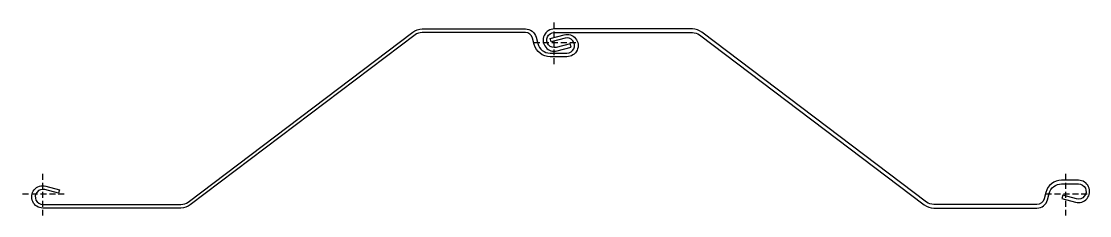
# Model space of a CAD drawing. Header units: millimetres. Extents: x -36 to 1755, y -36 to 290.
import ezdxf

# ---------------------------------------------------------------- set-up
doc = ezdxf.new("R2010")
doc.units = ezdxf.units.MM
doc.linetypes.add('DASHED', pattern=[0.75, 0.5, -0.25])
doc.layers.add('ref', color=251, linetype='Continuous', plot=False)

msp = doc.modelspace()

# ---------------------------------------------------------------- linework, layer by layer
at = {"linetype": 'Continuous'}
for points in [[(231.5, -17.2, 0.163308), (243.5, -13.2), (620.3, 271.8, -0.163308), (636, 277), (809, 277, -0.340671), (826.8, 263.3), (829.7, 252.5, 0.340671), (850.4, 236.5), (878.7, 236.5, 1.140282), (875.5, 261.5), (852.3, 255.3), (850.7, 261.1), (873.9, 267.3, -1.140281), (878.7, 230.5), (850.4, 230.5, -0.340671), (823.9, 251), (821, 261.8, 0.340671), (809, 271), (636, 271, 0.163308), (624, 267), (247.2, -18, -0.163308), (231.5, -23.2), (0, -23.2, -1.140281), (4.8, 13.5), (28, 7.3), (26.5, 1.5), (3.3, 7.7, 1.140281), (0, -17.2)], [(1666.5, -23.2, 0.340671), (1684.3, -9.5), (1687.2, 1.3, -0.340671), (1707.9, 17.3), (1736.2, 17.3, -1.140282), (1733, -7.7), (1709.8, -1.5), (1708.2, -7.3), (1731.4, -13.5, 1.140281), (1736.2, 23.3), (1707.9, 23.3, 0.340671), (1681.4, 2.8), (1678.5, -8, -0.340671), (1666.5, -17.2), (1493.5, -17.2, -0.163308), (1481.5, -13.2), (1104.7, 271.8, 0.163308), (1089, 277), (857.5, 277, 1.140281), (862.3, 240.3), (885.5, 246.5), (884, 252.3), (860.8, 246.1, -1.140281), (857.5, 271), (1089, 271, -0.163308), (1101, 267), (1477.8, -18, 0.163308), (1493.5, -23.2)]]:
    msp.add_lwpolyline(points, format="xyb", close=True, dxfattribs=at)
at = {"layer": 'ref', "linetype": 'DASHED', "ltscale": 20}
for p, q in [((857.5, 217.8), (857.5, 289.7)), ((893.5, 253.8), (821.5, 253.8)), ((0, -36), (0, 36)), ((1715, -36), (1715, 36)), ((36, 0), (-36, 0)), ((1751, 0), (1679, 0))]:
    msp.add_line(p, q, dxfattribs=at)

doc.saveas('drawing.dxf')
